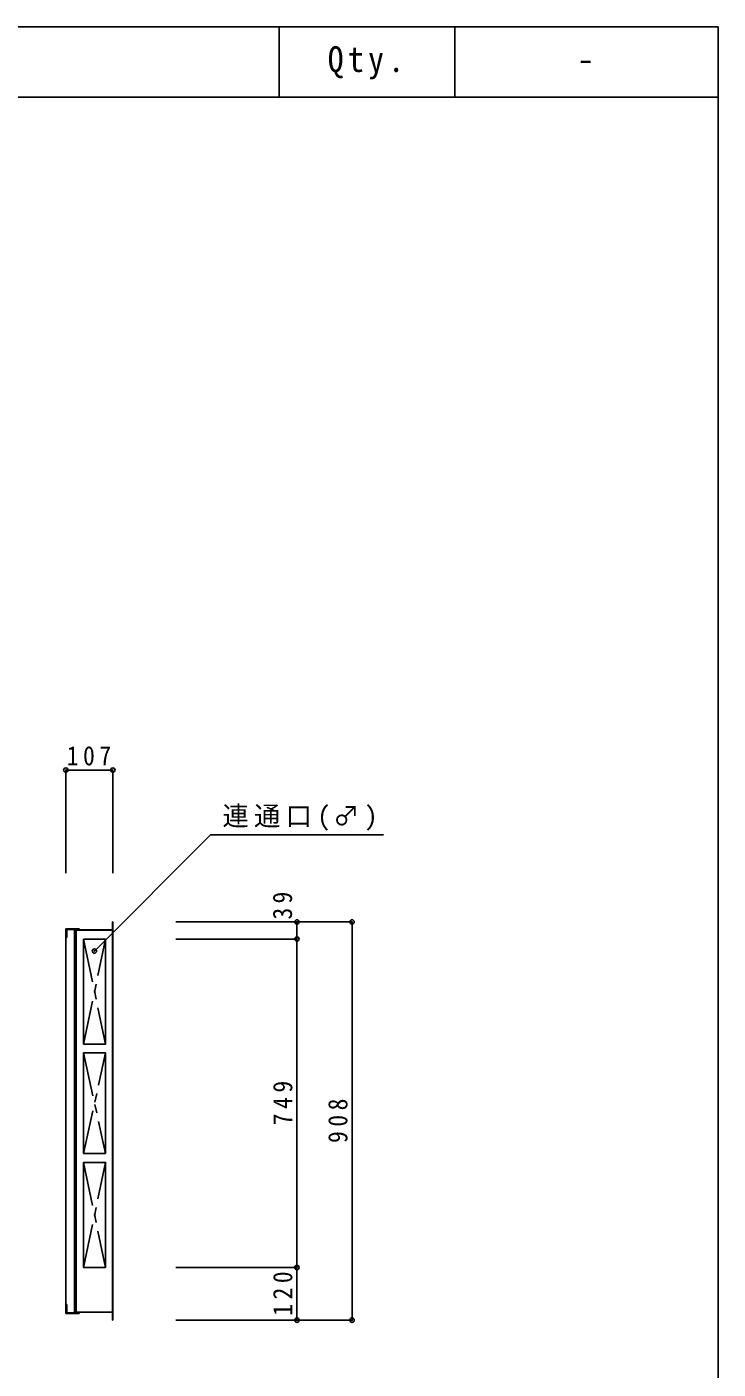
# Model space of a CAD drawing. Units: millimetres at full size, sheet at 1:20. Extents: x -3527 to 4553, y -2654 to 2966.
# Drawn here: x 2978 to 4553, y -94 to 2966 of the extents above; entities that cross this region are included whole.
import ezdxf
from ezdxf.enums import TextEntityAlignment as Align

# ---------------------------------------------------------------- set-up
doc = ezdxf.new("R2010")
doc.units = ezdxf.units.MM
doc.header["$LTSCALE"] = 20
doc.header["$PDMODE"] = 32
doc.header["$PDSIZE"] = 10
doc.linetypes.add('CHAIN1', pattern=[8, 5, -1, 1, -1])
doc.layers.add('0-0', color=4, linetype='Continuous')
doc.layers.add('F-0', color=7, linetype='Continuous')
doc.styles.add('ＭＳ ゴシック', font='')
doc.styles.get('ＭＳ ゴシック').set_extended_font_data('MS Gothic')

msp = doc.modelspace()

# ---------------------------------------------------------------- linework, layer by layer
at = {"layer": '0-0'}
for p, q in [((3066.41, 1271.36), (3173.41, 1271.36)), ((3066.41, 1271.36), (3066.41, 1036.63)), ((3173.41, 1271.36), (3173.41, 1036.63)), ((3718.69, 925.2), (3317.04, 925.2)), ((3593.06, 925.2), (3317.04, 925.2)), ((3593.06, 925.2), (3593.06, 886.2)), ((3718.69, 925.2), (3718.69, 17.2)), ((3593.06, 886.2), (3317.04, 886.2)), ((3593.06, 886.2), (3593.06, 137.2)), ((3593.06, 137.2), (3317.04, 137.2)), ((3593.06, 137.2), (3593.06, 17.2)), ((3718.69, 17.2), (3317.04, 17.2)), ((3593.06, 17.2), (3317.04, 17.2))]:
    msp.add_line(p, q, dxfattribs=at)
at = {"layer": '0-0', "color": 7}
for p, q in [((3173.41, 925.2), (3172.41, 925.2)), ((3172.41, 925.2), (3172.41, 907.2)), ((3172.91, 925.2), (3172.91, 17.2)), ((3173.41, 925.2), (3173.41, 17.2)), ((3066.41, 909.7), (3066.41, 32.7)), ((3066.41, 889.7), (3068.41, 889.7)), ((3068.41, 908.2), (3096.41, 908.2)), ((3068.41, 908.2), (3068.41, 889.7)), ((3086.41, 908.2), (3086.41, 34.2)), ((3088.41, 908.2), (3088.41, 34.2)), ((3088.41, 907.2), (3172.91, 907.2)), ((3089.41, 907.2), (3089.41, 35.2)), ((3089.91, 906.7), (3172.91, 906.7)), ((3106.91, 886.2), (3156.91, 886.2)), ((3156.91, 886.2), (3156.91, 646.53)), ((3106.91, 626.53), (3106.91, 396.87)), ((3106.91, 396.87), (3156.91, 396.87)), ((3106.91, 376.87), (3106.91, 137.2)), ((3106.91, 137.2), (3156.91, 137.2)), ((3066.41, 32.7), (3096.41, 32.7)), ((3088.41, 35.2), (3172.91, 35.2)), ((3172.41, 35.2), (3172.41, 17.2)), ((3173.41, 17.2), (3172.41, 17.2))]:
    msp.add_line(p, q, dxfattribs=at)
at = {"layer": '0-0', "linetype": 'CHAIN1'}
for p, q in [((3106.91, 886.2), (3156.91, 646.53)), ((3106.91, 646.53), (3156.91, 886.2)), ((3106.91, 626.53), (3156.91, 396.87)), ((3106.91, 396.87), (3156.91, 626.53)), ((3106.91, 376.87), (3156.91, 137.2)), ((3106.91, 137.2), (3156.91, 376.87))]:
    msp.add_line(p, q, dxfattribs=at)
at = {"layer": '0-0'}
msp.add_lwpolyline([(3131.51, 858.71), (3396.2, 1123.4), (3789.89, 1123.4)], dxfattribs=at)
at = {"layer": '0-0', "color": 7}
for points in [[(3066.41, 909.7), (3096.41, 909.7), (3096.41, 908.2)], [(3089.91, 906.7), (3089.91, 35.7), (3172.91, 35.7)], [(3106.91, 886.2), (3106.91, 646.53), (3156.91, 646.53)], [(3106.91, 626.53), (3156.91, 626.53), (3156.91, 396.87)], [(3106.91, 376.87), (3156.91, 376.87), (3156.91, 137.2)], [(3066.41, 52.7), (3068.41, 52.7), (3068.41, 34.2), (3096.41, 34.2), (3096.41, 32.7)]]:
    msp.add_lwpolyline(points, dxfattribs=at)
at = {"layer": '0-0', "color": 5}
for p in [(3066.41, 1271.36), (3173.41, 1271.36), (3593.06, 925.2), (3718.69, 925.2), (3593.06, 886.2), (3131.51, 858.71), (3593.06, 137.2), (3593.06, 17.2), (3718.69, 17.2)]:
    msp.add_point(p, dxfattribs=at)
at = {"layer": 'F-0', "color": 5}
for p, q in [((3552.82, 2965.87), (3552.82, 2805.87)), ((3952.82, 2965.87), (3952.82, 2805.87)), ((4552.82, 2965.87), (4552.82, -2654.13)), ((-3527.18, 2805.87), (4552.82, 2805.87))]:
    msp.add_line(p, q, dxfattribs=at)
msp.add_lwpolyline([(-3527.18, -2654.13), (-3527.18, 2965.87), (4552.82, 2965.87)], dxfattribs=at)

# ---------------------------------------------------------------- texts
at = {"layer": '0-0', "color": 7, "char_height": 43.99, "attachment_point": 7, "style": 'ＭＳ ゴシック'}
for s, insert in [('\\T1.38;\\W0.9;107', (3068.41, 1281.36)), ('\\T1.2;連通口(♂)', (3423.25, 1133.16))]:
    msp.add_mtext(s, dxfattribs=dict(at, insert=insert))
at = {"layer": '0-0', "color": 7, "char_height": 43.99, "attachment_point": 7, "rotation": 90, "style": 'ＭＳ ゴシック'}
for s, insert in [('\\T1.36;\\W0.9;39', (3582.49, 930.53)), ('\\T1.38;\\W0.9;749', (3583.06, 461.7)), ('\\T1.38;\\W0.9;908', (3708.69, 421.2)), ('\\T1.38;\\W0.9;120', (3583.06, 27.2))]:
    msp.add_mtext(s, dxfattribs=dict(at, insert=insert))
at = {"layer": 'F-0', "style": 'ＭＳ ゴシック'}
msp.add_text('-', height=58.65, dxfattribs=at).set_placement((4230.82, 2845.87), align=Align.BOTTOM_LEFT)
at = {"layer": 'F-0', "insert": (3663.32, 2845.87), "char_height": 58.65, "attachment_point": 7, "style": 'ＭＳ ゴシック'}
msp.add_mtext('\\T1.28;\\W0.9;Qty.', dxfattribs=at)
msp.add_mtext('\\T1.28;\\W0.9;Qty.', dxfattribs=at)

doc.saveas('drawing.dxf')
